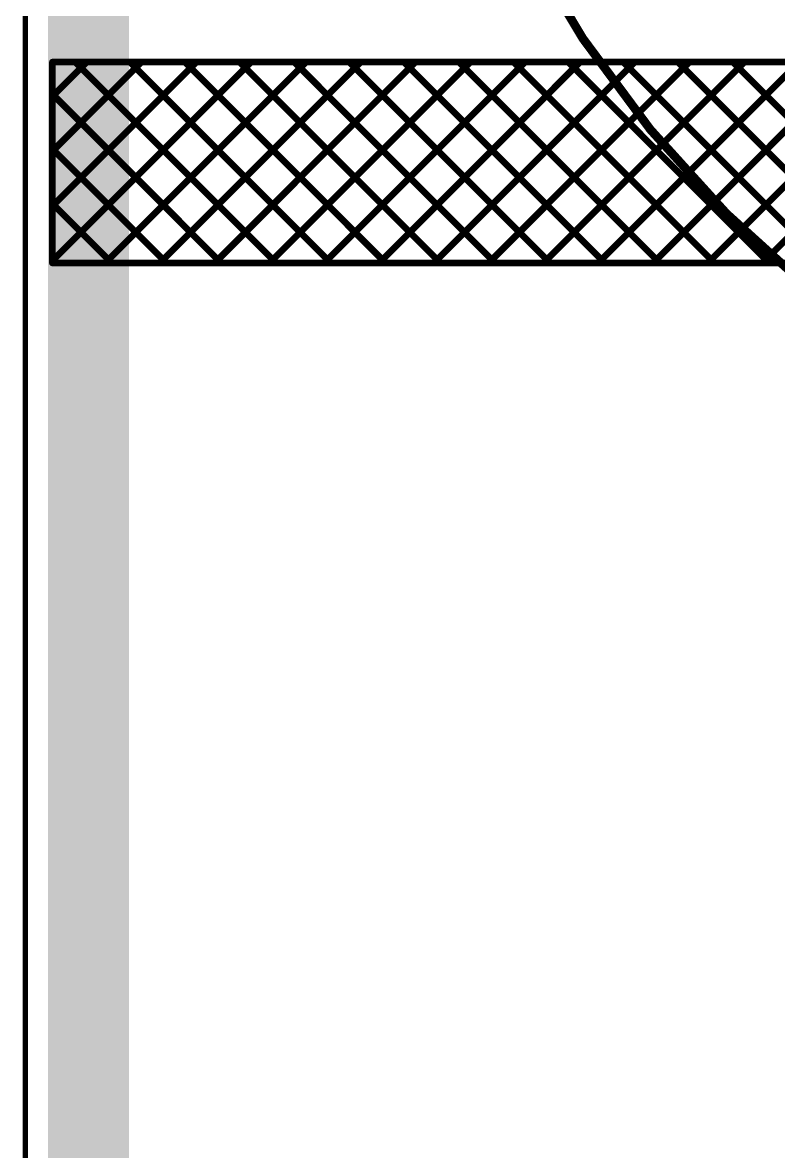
# Model space of a CAD drawing. Header units: inches. Extents: x -38 to 276, y -7 to 269.
# Drawn here: x -6.5 to 10.84, y 13.62 to 39.51 of the extents above; entities that cross this region are included whole.
import ezdxf

# ---------------------------------------------------------------- set-up
doc = ezdxf.new("R2010")
doc.units = ezdxf.units.IN
for name, color, linetype in [('Board Outline', 216, 'Continuous'), ('Bottom Layer', 5, 'Continuous'), ('Bottom Overlay', 54, 'Continuous'), ('Top Overlay', 2, 'Continuous')]:
    doc.layers.add(name, color=color, linetype=linetype)

# ---------------------------------------------------------------- blocks, each defined once
blk = doc.blocks.new('760801401_89')
at = {"layer": 'Top Overlay'}
blk.add_lwpolyline([(4.55, -1.5, 0.2, 0.2, 1), (-48.45, -1.5, 0.2, 0.2, 1)], format="xyseb", close=True, dxfattribs=at)

msp = doc.modelspace()

# ---------------------------------------------------------------- hatches: boundary and pattern name
at = {"layer": 'Bottom Layer'}
h = msp.add_hatch(color=5, dxfattribs=at)
edge = h.paths.add_edge_path()
edge.add_line((2.486, 147.977), (3.908, 147.977))
edge.add_arc((3.908, 145.85), 2.127, 0.0001, 89.9999, ccw=False)
edge.add_line((6.035, 145.85), (6.035, 133.035))
edge.add_arc((3.556, 133.035), 2.479, -90.0004, 0.0004, ccw=False)
edge.add_line((3.556, 130.556), (-1.833, 130.556))
edge.add_arc((-1.887, 128.379), 2.177, 88.5606, 178.5629)
edge.add_line((-4.064, 128.434), (-4.064, 8.617))
edge.add_arc((-2.828, 8.617), 1.236, 179.9993, 270.0014)
edge.add_line((-2.828, 7.382), (6.096, 7.382))
edge.add_arc((6.088, 5.877), 1.505, -0.3002, 89.707, ccw=False)
edge.add_line((7.593, 5.869), (7.593, -4.853))
edge.add_arc((6.459, -4.853), 1.135, -90.0021, 0.0019, ccw=False)
edge.add_line((6.459, -5.987), (-0.143, -5.987))
edge.add_arc((-0.143, -0.208), 5.78, 179.9994, 270.0007, ccw=False)
edge.add_line((-5.923, -0.208), (-5.923, 142.774))
edge.add_arc((-0.72, 142.774), 5.202, 89.9998, 180, ccw=False)
edge.add_line((-0.72, 147.977), (2.486, 147.977))

# ---------------------------------------------------------------- linework, layer by layer
at = {"layer": 'Board Outline'}
msp.add_lwpolyline([(-6.441, -0.805, 0.127, 0.127, 0), (-6.441, 142.795, 0.127, 0.127, 0)], format="xyseb", dxfattribs=at)
at = {"layer": 'Bottom Overlay'}
for points in [[(-5.819, 34.049, 0.152, 0.152, 0), (-1.26, 38.608, 0.152, 0.152, 0)], [(-5.819, 34.049, 0.152, 0.152, 0), (-1.26, 38.608, 0.152, 0.152, 0)], [(-5.819, 38.608, 0.152, 0.152, 0), (28.333, 38.608, 0.152, 0.152, 0)], [(-5.819, 36.564, 0.152, 0.152, 0), (-3.775, 38.608, 0.152, 0.152, 0)], [(-5.819, 35.306, 0.152, 0.152, 0), (-2.518, 38.608, 0.152, 0.152, 0)], [(-5.819, 37.821, 0.152, 0.152, 0), (-5.032, 38.608, 0.152, 0.152, 0)], [(-5.819, 34.001, 0.152, 0.152, 0), (-5.819, 38.608, 0.152, 0.152, 0)], [(-5.295, 38.608, 0.152, 0.152, 0), (-0.688, 34.001, 0.152, 0.152, 0)], [(-4.61, 34.001, 0.152, 0.152, 0), (-0.003, 38.608, 0.152, 0.152, 0)], [(-4.038, 38.608, 0.152, 0.152, 0), (0.569, 34.001, 0.152, 0.152, 0)], [(-3.353, 34.001, 0.152, 0.152, 0), (1.254, 38.608, 0.152, 0.152, 0)], [(-2.781, 38.608, 0.152, 0.152, 0), (1.826, 34.001, 0.152, 0.152, 0)], [(-2.096, 34.001, 0.152, 0.152, 0), (2.511, 38.608, 0.152, 0.152, 0)], [(-1.524, 38.608, 0.152, 0.152, 0), (3.084, 34.001, 0.152, 0.152, 0)], [(-0.839, 34.001, 0.152, 0.152, 0), (3.769, 38.608, 0.152, 0.152, 0)], [(-0.267, 38.608, 0.152, 0.152, 0), (4.341, 34.001, 0.152, 0.152, 0)], [(0.419, 34.001, 0.152, 0.152, 0), (5.026, 38.608, 0.152, 0.152, 0)], [(0.991, 38.608, 0.152, 0.152, 0), (5.598, 34.001, 0.152, 0.152, 0)], [(1.676, 34.001, 0.152, 0.152, 0), (6.283, 38.608, 0.152, 0.152, 0)], [(2.248, 38.608, 0.152, 0.152, 0), (6.855, 34.001, 0.152, 0.152, 0)], [(2.933, 34.001, 0.152, 0.152, 0), (7.54, 38.608, 0.152, 0.152, 0)], [(3.505, 38.608, 0.152, 0.152, 0), (8.113, 34.001, 0.152, 0.152, 0)], [(4.19, 34.001, 0.152, 0.152, 0), (8.798, 38.608, 0.152, 0.152, 0)], [(4.762, 38.608, 0.152, 0.152, 0), (9.37, 34.001, 0.152, 0.152, 0)], [(5.447, 34.001, 0.152, 0.152, 0), (10.055, 38.608, 0.152, 0.152, 0)], [(6.02, 38.608, 0.152, 0.152, 0), (10.627, 34.001, 0.152, 0.152, 0)], [(6.705, 34.001, 0.152, 0.152, 0), (11.312, 38.608, 0.152, 0.152, 0)], [(7.277, 38.608, 0.152, 0.152, 0), (11.884, 34.001, 0.152, 0.152, 0)], [(7.962, 34.001, 0.152, 0.152, 0), (12.569, 38.608, 0.152, 0.152, 0)], [(8.534, 38.608, 0.152, 0.152, 0), (13.142, 34.001, 0.152, 0.152, 0)], [(9.219, 34.001, 0.152, 0.152, 0), (13.827, 38.608, 0.152, 0.152, 0)], [(9.791, 38.608, 0.152, 0.152, 0), (14.399, 34.001, 0.152, 0.152, 0)], [(10.476, 34.001, 0.152, 0.152, 0), (15.084, 38.608, 0.152, 0.152, 0)], [(-5.819, 37.874, 0.152, 0.152, 0), (-1.945, 34.001, 0.152, 0.152, 0)], [(-5.819, 36.617, 0.152, 0.152, 0), (-3.203, 34.001, 0.152, 0.152, 0)], [(-5.819, 35.36, 0.152, 0.152, 0), (-4.46, 34.001, 0.152, 0.152, 0)], [(-5.819, 34.103, 0.152, 0.152, 0), (-5.717, 34.001, 0.152, 0.152, 0)], [(-5.819, 34.001, 0.152, 0.152, 0), (28.333, 34.001, 0.152, 0.152, 0)]]:
    msp.add_lwpolyline(points, format="xyseb", dxfattribs=at)
for points in [[(-5.857, 38.608, 0.0762, 0.0762, 1), (-5.781, 38.608, 0.0762, 0.0762, 1)], [(-5.857, 38.608, 0.0762, 0.0762, 1), (-5.781, 38.608, 0.0762, 0.0762, 1)], [(-5.334, 38.608, 0.0762, 0.0762, 1), (-5.257, 38.608, 0.0762, 0.0762, 1)], [(-5.07, 38.608, 0.0762, 0.0762, 1), (-4.994, 38.608, 0.0762, 0.0762, 1)], [(-4.076, 38.608, 0.0762, 0.0762, 1), (-4, 38.608, 0.0762, 0.0762, 1)], [(-3.813, 38.608, 0.0762, 0.0762, 1), (-3.737, 38.608, 0.0762, 0.0762, 1)], [(-2.819, 38.608, 0.0762, 0.0762, 1), (-2.743, 38.608, 0.0762, 0.0762, 1)], [(-2.556, 38.608, 0.0762, 0.0762, 1), (-2.479, 38.608, 0.0762, 0.0762, 1)], [(-1.562, 38.608, 0.0762, 0.0762, 1), (-1.486, 38.608, 0.0762, 0.0762, 1)], [(-1.298, 38.608, 0.0762, 0.0762, 1), (-1.222, 38.608, 0.0762, 0.0762, 1)], [(-1.298, 38.608, 0.0762, 0.0762, 1), (-1.222, 38.608, 0.0762, 0.0762, 1)], [(-0.305, 38.608, 0.0762, 0.0762, 1), (-0.228, 38.608, 0.0762, 0.0762, 1)], [(-0.041, 38.608, 0.0762, 0.0762, 1), (0.035, 38.608, 0.0762, 0.0762, 1)], [(0.953, 38.608, 0.0762, 0.0762, 1), (1.029, 38.608, 0.0762, 0.0762, 1)], [(1.216, 38.608, 0.0762, 0.0762, 1), (1.292, 38.608, 0.0762, 0.0762, 1)], [(2.21, 38.608, 0.0762, 0.0762, 1), (2.286, 38.608, 0.0762, 0.0762, 1)], [(2.473, 38.608, 0.0762, 0.0762, 1), (2.55, 38.608, 0.0762, 0.0762, 1)], [(3.467, 38.608, 0.0762, 0.0762, 1), (3.543, 38.608, 0.0762, 0.0762, 1)], [(3.731, 38.608, 0.0762, 0.0762, 1), (3.807, 38.608, 0.0762, 0.0762, 1)], [(4.724, 38.608, 0.0762, 0.0762, 1), (4.801, 38.608, 0.0762, 0.0762, 1)], [(4.988, 38.608, 0.0762, 0.0762, 1), (5.064, 38.608, 0.0762, 0.0762, 1)], [(5.982, 38.608, 0.0762, 0.0762, 1), (6.058, 38.608, 0.0762, 0.0762, 1)], [(6.245, 38.608, 0.0762, 0.0762, 1), (6.321, 38.608, 0.0762, 0.0762, 1)], [(7.239, 38.608, 0.0762, 0.0762, 1), (7.315, 38.608, 0.0762, 0.0762, 1)], [(7.502, 38.608, 0.0762, 0.0762, 1), (7.578, 38.608, 0.0762, 0.0762, 1)], [(8.496, 38.608, 0.0762, 0.0762, 1), (8.572, 38.608, 0.0762, 0.0762, 1)], [(8.76, 38.608, 0.0762, 0.0762, 1), (8.836, 38.608, 0.0762, 0.0762, 1)], [(9.753, 38.608, 0.0762, 0.0762, 1), (9.829, 38.608, 0.0762, 0.0762, 1)], [(10.017, 38.608, 0.0762, 0.0762, 1), (10.093, 38.608, 0.0762, 0.0762, 1)], [(-5.857, 37.874, 0.0762, 0.0762, 1), (-5.781, 37.874, 0.0762, 0.0762, 1)], [(-5.857, 37.821, 0.0762, 0.0762, 1), (-5.781, 37.821, 0.0762, 0.0762, 1)], [(-5.857, 36.617, 0.0762, 0.0762, 1), (-5.781, 36.617, 0.0762, 0.0762, 1)], [(-5.857, 36.564, 0.0762, 0.0762, 1), (-5.781, 36.564, 0.0762, 0.0762, 1)], [(-5.857, 35.36, 0.0762, 0.0762, 1), (-5.781, 35.36, 0.0762, 0.0762, 1)], [(-5.857, 35.306, 0.0762, 0.0762, 1), (-5.781, 35.306, 0.0762, 0.0762, 1)], [(-5.857, 34.103, 0.0762, 0.0762, 1), (-5.781, 34.103, 0.0762, 0.0762, 1)], [(-5.857, 34.049, 0.0762, 0.0762, 1), (-5.781, 34.049, 0.0762, 0.0762, 1)], [(-5.857, 34.049, 0.0762, 0.0762, 1), (-5.781, 34.049, 0.0762, 0.0762, 1)], [(-5.857, 34.001, 0.0762, 0.0762, 1), (-5.781, 34.001, 0.0762, 0.0762, 1)], [(-5.857, 34.001, 0.0762, 0.0762, 1), (-5.781, 34.001, 0.0762, 0.0762, 1)], [(-5.755, 34.001, 0.0762, 0.0762, 1), (-5.679, 34.001, 0.0762, 0.0762, 1)], [(-4.649, 34.001, 0.0762, 0.0762, 1), (-4.572, 34.001, 0.0762, 0.0762, 1)], [(-4.498, 34.001, 0.0762, 0.0762, 1), (-4.422, 34.001, 0.0762, 0.0762, 1)], [(-3.391, 34.001, 0.0762, 0.0762, 1), (-3.315, 34.001, 0.0762, 0.0762, 1)], [(-3.241, 34.001, 0.0762, 0.0762, 1), (-3.164, 34.001, 0.0762, 0.0762, 1)], [(-2.134, 34.001, 0.0762, 0.0762, 1), (-2.058, 34.001, 0.0762, 0.0762, 1)], [(-1.983, 34.001, 0.0762, 0.0762, 1), (-1.907, 34.001, 0.0762, 0.0762, 1)], [(-0.877, 34.001, 0.0762, 0.0762, 1), (-0.801, 34.001, 0.0762, 0.0762, 1)], [(-0.726, 34.001, 0.0762, 0.0762, 1), (-0.65, 34.001, 0.0762, 0.0762, 1)], [(0.38, 34.001, 0.0762, 0.0762, 1), (0.457, 34.001, 0.0762, 0.0762, 1)], [(0.531, 34.001, 0.0762, 0.0762, 1), (0.607, 34.001, 0.0762, 0.0762, 1)], [(1.638, 34.001, 0.0762, 0.0762, 1), (1.714, 34.001, 0.0762, 0.0762, 1)], [(1.788, 34.001, 0.0762, 0.0762, 1), (1.864, 34.001, 0.0762, 0.0762, 1)], [(2.895, 34.001, 0.0762, 0.0762, 1), (2.971, 34.001, 0.0762, 0.0762, 1)], [(3.046, 34.001, 0.0762, 0.0762, 1), (3.122, 34.001, 0.0762, 0.0762, 1)], [(4.152, 34.001, 0.0762, 0.0762, 1), (4.228, 34.001, 0.0762, 0.0762, 1)], [(4.303, 34.001, 0.0762, 0.0762, 1), (4.379, 34.001, 0.0762, 0.0762, 1)], [(5.409, 34.001, 0.0762, 0.0762, 1), (5.486, 34.001, 0.0762, 0.0762, 1)], [(5.56, 34.001, 0.0762, 0.0762, 1), (5.636, 34.001, 0.0762, 0.0762, 1)], [(6.667, 34.001, 0.0762, 0.0762, 1), (6.743, 34.001, 0.0762, 0.0762, 1)], [(6.817, 34.001, 0.0762, 0.0762, 1), (6.893, 34.001, 0.0762, 0.0762, 1)], [(7.924, 34.001, 0.0762, 0.0762, 1), (8, 34.001, 0.0762, 0.0762, 1)], [(8.074, 34.001, 0.0762, 0.0762, 1), (8.151, 34.001, 0.0762, 0.0762, 1)], [(9.181, 34.001, 0.0762, 0.0762, 1), (9.257, 34.001, 0.0762, 0.0762, 1)], [(9.332, 34.001, 0.0762, 0.0762, 1), (9.408, 34.001, 0.0762, 0.0762, 1)], [(10.438, 34.001, 0.0762, 0.0762, 1), (10.515, 34.001, 0.0762, 0.0762, 1)], [(10.589, 34.001, 0.0762, 0.0762, 1), (10.665, 34.001, 0.0762, 0.0762, 1)]]:
    msp.add_lwpolyline(points, format="xyseb", close=True, dxfattribs=at)

# ---------------------------------------------------------------- block references
msp.add_blockref('760801401_89', (50.335, 55.372))

doc.saveas('drawing.dxf')
